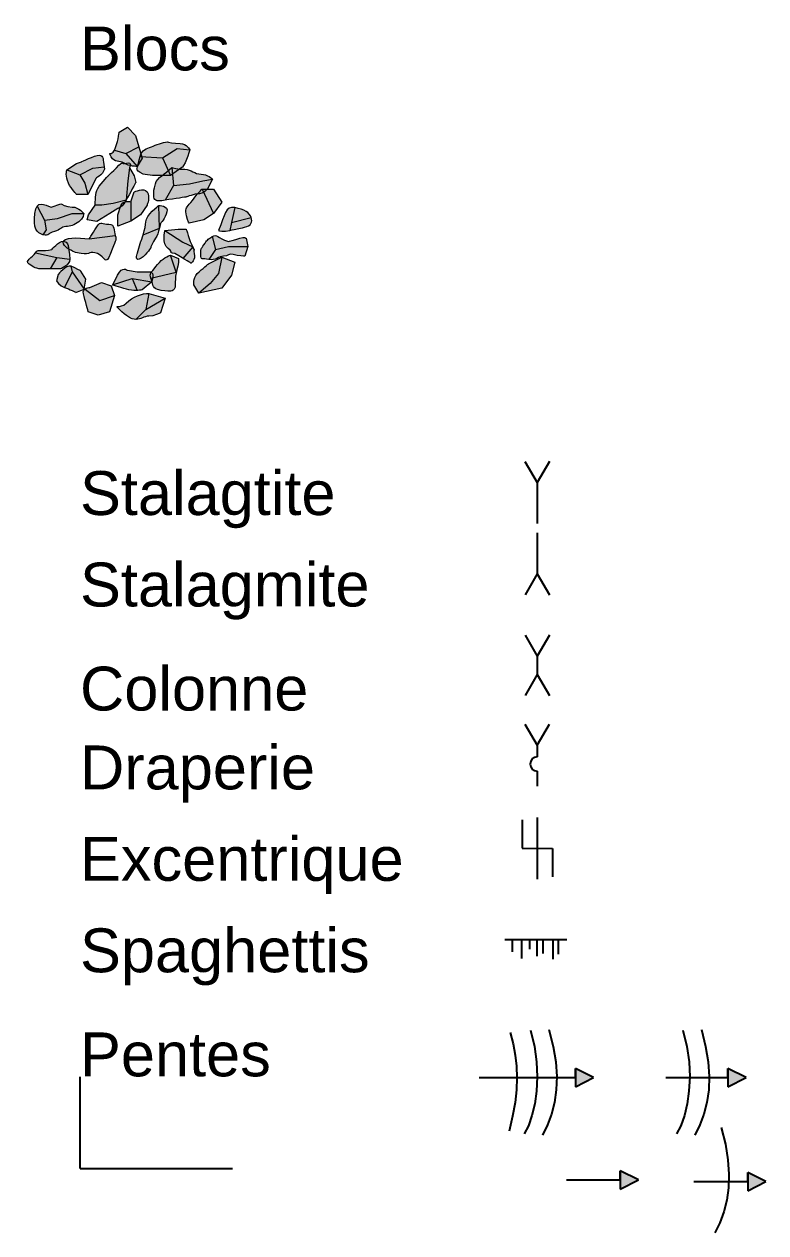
# Model space of a CAD drawing. Header units: metres. Extents: x -231 to 574, y -201 to 398.
# Drawn here: x -54.1 to -5.5, y -27.6 to 51.7 of the extents above; entities that cross this region are included whole.
import ezdxf

# ---------------------------------------------------------------- set-up
doc = ezdxf.new("R2010")
doc.units = ezdxf.units.M
doc.header["$MEASUREMENT"] = 0
for name, color, linetype in [("Blocs - Courant d'air", 204, 'Continuous'), ('Blocs - Echelle', 250, 'Continuous'), ('Blocs - Pentes', 36, 'Continuous'), ('Topo Dessin - Spéléothèmes', 26, 'Continuous')]:
    doc.layers.add(name, color=color, linetype=linetype)

# ---------------------------------------------------------------- blocks, each defined once
blk = doc.blocks.new('*U63')
at = {"layer": 'Topo Dessin - Spéléothèmes'}
for p, q in [((-0.805, 1.381), (0, 0)), ((0.794, 1.381), (0, 0.01)), ((0, 0), (-0.001, -2.682))]:
    blk.add_line(p, q, dxfattribs=at)
blk = doc.blocks.new('*U71')
at = {"layer": 'Topo Dessin - Spéléothèmes'}
for p, q in [((0.001, 2.692), (0, 0)), ((0, 0), (-0.794, -1.371)), ((0, 0), (0.805, -1.371))]:
    blk.add_line(p, q, dxfattribs=at)
blk = doc.blocks.new('*U77')
at = {"layer": 'Topo Dessin - Spéléothèmes'}
for p, q in [((-0.804, 1.976), (0.001, 0.605)), ((0.794, 1.976), (0.001, 0.605)), ((0.001, 0.605), (-0.001, -0.605)), ((-0.001, -0.605), (-0.794, -1.976)), ((-0.001, -0.596), (0.804, -1.976))]:
    blk.add_line(p, q, dxfattribs=at)
blk = doc.blocks.new('*U64')
at = {"layer": 'Topo Dessin - Spéléothèmes'}
for p, q in [((-0.805, 2.147), (0, 0.766)), ((0, 0.766), (0.794, 2.147)), ((0, 0.776), (0, 0)), ((0, -0.937), (-0.001, -1.916))]:
    blk.add_line(p, q, dxfattribs=at)
blk.add_arc((0, -0.469), 0.469, 90, 270, dxfattribs=at)
blk = doc.blocks.new('*U58')
at = {"layer": 'Topo Dessin - Spéléothèmes'}
for p, q in [((-0.999, 1.88), (-0.999, 0.001)), ((0, 2.026), (0, -2.026)), ((-0.999, 0.001), (0.999, -0.001)), ((0.999, -0.001), (0.999, -1.88))]:
    blk.add_line(p, q, dxfattribs=at)
blk = doc.blocks.new('*U59')
at = {"layer": 'Topo Dessin - Spéléothèmes'}
for p, q in [((-2.12, 0.014), (1.946, 0.014)), ((-1.632, -0.794), (-1.632, 0.014)), ((-1.014, -1.224), (-1.014, 0.014)), ((-0.486, -0.623), (-0.486, 0.014)), ((0, -1.069), (0, 0.014)), ((0.397, -0.904), (0.397, 0.014)), ((1.049, -1.268), (1.049, 0.014)), ((1.401, -0.948), (1.401, 0.014))]:
    blk.add_line(p, q, dxfattribs=at)
blk = doc.blocks.new('Pente 003')
at = {"layer": 'Blocs - Pentes'}
h = blk.add_hatch(color=256, dxfattribs=at)
h.dxf.hatch_style = 1
h.paths.add_polyline_path([(2.508, -0.639), (3.699, -0.043), (2.508, 0.552)])
for p, q in [((2.508, -0.043), (2.508, 0.552)), ((2.508, 0.552), (2.508, -0.639)), ((3.699, -0.043), (2.508, 0.552)), ((-3.818, -0.043), (2.508, -0.043)), ((2.508, -0.639), (3.699, -0.043))]:
    blk.add_line(p, q, dxfattribs=at)
for points in [[(-1.768, 2.911), (-1.59, 2.168), (-1.455, 1.438), (-1.37, 0.704), (-1.339, -0.05), (-1.367, -0.837), (-1.458, -1.675), (-1.618, -2.579), (-1.851, -3.564)], [(-0.44, 3.062), (-0.185, 2.007), (-0.043, 0.982), (0, 0), (-0.045, -0.924), (-0.166, -1.774), (-0.35, -2.538), (-0.585, -3.199), (-0.859, -3.743)], [(0.77, 3.107), (1.044, 2.006), (1.21, 0.983), (1.275, 0.032), (1.247, -0.85), (1.132, -1.671), (0.939, -2.434), (0.673, -3.145), (0.343, -3.81)]]:
    blk.add_lwpolyline(points, dxfattribs=at)
blk = doc.blocks.new('Pente 002')
at = {"layer": 'Blocs - Pentes'}
h = blk.add_hatch(color=256, dxfattribs=at)
h.dxf.hatch_style = 1
h.paths.add_polyline_path([(2.508, -0.639), (3.699, -0.043), (2.508, 0.552)])
for p, q in [((2.508, -0.043), (2.508, 0.552)), ((2.508, 0.552), (2.508, -0.639)), ((3.699, -0.043), (2.508, 0.552)), ((-1.569, -0.043), (2.508, -0.043)), ((2.508, -0.639), (3.699, -0.043))]:
    blk.add_line(p, q, dxfattribs=at)
for points in [[(-0.44, 3.062), (-0.185, 2.007), (-0.043, 0.982), (0, 0), (-0.045, -0.924), (-0.166, -1.774), (-0.35, -2.538), (-0.585, -3.199), (-0.859, -3.743)], [(0.77, 3.107), (1.044, 2.006), (1.21, 0.983), (1.275, 0.032), (1.247, -0.85), (1.132, -1.671), (0.939, -2.434), (0.673, -3.145), (0.343, -3.81)]]:
    blk.add_lwpolyline(points, dxfattribs=at)
blk = doc.blocks.new('*U79')
at = {"layer": 'Blocs - Pentes'}
h = blk.add_hatch(color=256, dxfattribs=at)
h.dxf.hatch_style = 1
h.paths.add_polyline_path([(1.248, -0.605), (2.439, -0.009), (1.248, 0.586)])
for p, q in [((1.248, -0.009), (1.248, 0.586)), ((1.248, 0.586), (1.248, -0.605)), ((2.439, -0.009), (1.248, 0.586)), ((-2.28, -0.009), (1.248, -0.009)), ((1.248, -0.605), (2.439, -0.009))]:
    blk.add_line(p, q, dxfattribs=at)
blk.add_lwpolyline([(-0.491, 3.551), (-0.217, 2.45), (-0.05, 1.427), (0.015, 0.477), (-0.013, -0.406), (-0.128, -1.227), (-0.321, -1.99), (-0.587, -2.701), (-0.917, -3.366)], dxfattribs=at)
blk = doc.blocks.new('*U117')
at = {"layer": 'Topo Dessin - Spéléothèmes'}
h = blk.add_hatch(color=255, dxfattribs=at)
h.dxf.hatch_style = 2
edge = h.paths.add_edge_path()
edge.add_spline(control_points=[(0.312, 1.058), (-0.009, 0.95), (-0.33, 0.737), (-0.651, 0.309), (-0.971, -0.119), (-1.078, -0.119), (-0.971, -0.44), (-0.864, -0.761), (-0.864, -1.081), (-0.543, -1.189), (-0.223, -1.295), (0.205, -1.295), (0.205, -1.295), (0.205, -1.295), (0.633, -1.402), (0.633, -0.867), (0.633, -0.333), (0.633, -0.226), (0.74, 0.095), (0.847, 0.416), (0.847, 0.843), (0.847, 0.843), (0.847, 0.843), (0.312, 1.058), (0.312, 1.058)], knot_values=[0, 0, 0, 0, 1, 1, 1, 2, 2, 2, 3, 3, 3, 4, 4, 4, 5, 5, 5, 6, 6, 6, 7, 7, 7, 8, 8, 8, 8], degree=3, periodic=0)
at = {"layer": 'Topo Dessin - Spéléothèmes', "lineweight": 5}
blk.add_lwpolyline([(-0.971, -0.44), (0.693, -0.055), (0.312, 1.058)], dxfattribs=at)
at = {"layer": 'Topo Dessin - Spéléothèmes', "lineweight": 9}
blk.add_open_spline([(0.312, 1.058), (-0.009, 0.95), (-0.33, 0.737), (-0.651, 0.309), (-0.971, -0.119), (-1.078, -0.119), (-0.971, -0.44), (-0.864, -0.761), (-0.864, -1.081), (-0.543, -1.189), (-0.223, -1.295), (0.205, -1.295), (0.205, -1.295), (0.205, -1.295), (0.633, -1.402), (0.633, -0.867), (0.633, -0.333), (0.633, -0.226), (0.74, 0.095), (0.847, 0.416), (0.847, 0.843), (0.847, 0.843), (0.847, 0.843), (0.312, 1.058), (0.312, 1.058)], degree=3, knots=[0, 0, 0, 0, 1, 1, 1, 2, 2, 2, 3, 3, 3, 4, 4, 4, 5, 5, 5, 6, 6, 6, 7, 7, 7, 8, 8, 8, 8], dxfattribs=at)
blk = doc.blocks.new('*U118')
at = {"layer": 'Topo Dessin - Spéléothèmes'}
h = blk.add_hatch(color=255, dxfattribs=at)
h.dxf.hatch_style = 2
edge = h.paths.add_edge_path()
edge.add_spline(control_points=[(-0.642, 0.856), (-0.642, 0.856), (-1.177, 0.856), (-1.07, 0.428), (-0.963, 0), (-0.749, -0.748), (-0.749, -0.748), (-0.749, -0.748), (-0.107, -0.963), (-0.107, -0.963), (-0.107, -0.963), (0.642, -0.748), (0.642, -0.748), (0.642, -0.748), (0.963, 0.321), (0.963, 0.321), (0.963, 0.321), (0.749, 0.963), (0.749, 0.963), (0.749, 0.963), (0.107, 1.177), (0.107, 1.177), (0.107, 1.177), (-0.642, 0.856), (-0.642, 0.856)], knot_values=[0, 0, 0, 0, 1, 1, 1, 2, 2, 2, 3, 3, 3, 4, 4, 4, 5, 5, 5, 6, 6, 6, 7, 7, 7, 8, 8, 8, 8], degree=3, periodic=0)
at = {"layer": 'Topo Dessin - Spéléothèmes', "lineweight": 5}
blk.add_lwpolyline([(-0.963, 0.749), (0, 0), (0.963, 0.321)], dxfattribs=at)
at = {"layer": 'Topo Dessin - Spéléothèmes', "lineweight": 9}
blk.add_open_spline([(-0.642, 0.856), (-0.642, 0.856), (-1.177, 0.856), (-1.07, 0.428), (-0.963, 0), (-0.749, -0.748), (-0.749, -0.748), (-0.749, -0.748), (-0.107, -0.963), (-0.107, -0.963), (-0.107, -0.963), (0.642, -0.748), (0.642, -0.748), (0.642, -0.748), (0.963, 0.321), (0.963, 0.321), (0.963, 0.321), (0.749, 0.963), (0.749, 0.963), (0.749, 0.963), (0.107, 1.177), (0.107, 1.177), (0.107, 1.177), (-0.642, 0.856), (-0.642, 0.856)], degree=3, knots=[0, 0, 0, 0, 1, 1, 1, 2, 2, 2, 3, 3, 3, 4, 4, 4, 5, 5, 5, 6, 6, 6, 7, 7, 7, 8, 8, 8, 8], dxfattribs=at)
blk = doc.blocks.new('*U119')
at = {"layer": 'Topo Dessin - Spéléothèmes'}
h = blk.add_hatch(color=255, dxfattribs=at)
h.dxf.hatch_style = 2
edge = h.paths.add_edge_path()
edge.add_spline(control_points=[(-0.428, 0.749), (-0.855, 0.856), (-1.39, 1.283), (-1.497, 0.321), (-1.604, -0.641), (-1.39, -0.962), (-0.962, -1.069), (-0.535, -1.176), (-0.641, -0.962), (-0.214, -0.855), (0.214, -0.748), (0.214, -0.535), (0.535, -0.535), (0.855, -0.535), (1.07, -0.428), (1.39, -0.214), (1.711, 0), (1.711, 0.321), (1.711, 0.321), (1.711, 0.321), (1.39, 0.749), (0.963, 0.749), (0.535, 0.749), (0.214, 0.963), (0.214, 0.963), (0.214, 0.963), (-0.428, 0.749), (-0.428, 0.749)], knot_values=[0, 0, 0, 0, 1, 1, 1, 2, 2, 2, 3, 3, 3, 4, 4, 4, 5, 5, 5, 6, 6, 6, 7, 7, 7, 8, 8, 8, 9, 9, 9, 9], degree=3, periodic=0)
at = {"layer": 'Topo Dessin - Spéléothèmes', "lineweight": 5}
for points in [[(-1.34, 0.815), (-0.855, -0.107), (0, 0), (0.963, 0.321), (1.711, 0.321)], [(-0.855, -0.107), (-0.749, -0.748), (-0.962, -1.069)]]:
    blk.add_lwpolyline(points, dxfattribs=at)
at = {"layer": 'Topo Dessin - Spéléothèmes', "lineweight": 9}
blk.add_open_spline([(-0.428, 0.749), (-0.855, 0.856), (-1.39, 1.283), (-1.497, 0.321), (-1.604, -0.641), (-1.39, -0.962), (-0.962, -1.069), (-0.535, -1.176), (-0.641, -0.962), (-0.214, -0.855), (0.214, -0.748), (0.214, -0.535), (0.535, -0.535), (0.855, -0.535), (1.07, -0.428), (1.39, -0.214), (1.711, 0), (1.711, 0.321), (1.711, 0.321), (1.711, 0.321), (1.39, 0.749), (0.963, 0.749), (0.535, 0.749), (0.214, 0.963), (0.214, 0.963), (0.214, 0.963), (-0.428, 0.749), (-0.428, 0.749)], degree=3, knots=[0, 0, 0, 0, 1, 1, 1, 2, 2, 2, 3, 3, 3, 4, 4, 4, 5, 5, 5, 6, 6, 6, 7, 7, 7, 8, 8, 8, 9, 9, 9, 9], dxfattribs=at)
blk = doc.blocks.new('block 521')
at = {"layer": 'Topo Dessin - Spéléothèmes'}
h = blk.add_hatch(color=255, dxfattribs=at)
h.dxf.hatch_style = 2
edge = h.paths.add_edge_path()
edge.add_spline(control_points=[(0, 0.321), (-0.749, 0.535), (-0.749, 0.856), (-1.07, 0.642), (-1.39, 0.428), (-1.39, 0.428), (-1.604, 0.107), (-1.818, -0.214), (-1.818, -0.107), (-1.818, -0.535), (-1.818, -0.962), (-1.712, -0.748), (-1.284, -0.855), (-0.856, -0.962), (-0.642, -0.641), (-0.321, -0.641), (0, -0.641), (0, -0.428), (0.32, -0.535), (0.641, -0.641), (1.069, -0.641), (1.069, -0.641), (1.069, -0.641), (1.283, 0), (1.283, 0), (1.283, 0), (1.176, 0.535), (1.176, 0.535), (1.176, 0.535), (1.069, 0.642), (0.748, 0.535), (0.428, 0.428), (0, 0.321), (0, 0.321)], knot_values=[0, 0, 0, 0, 1, 1, 1, 2, 2, 2, 3, 3, 3, 4, 4, 4, 5, 5, 5, 6, 6, 6, 7, 7, 7, 8, 8, 8, 9, 9, 9, 10, 10, 10, 11, 11, 11, 11], degree=3, periodic=0)
at = {"layer": 'Topo Dessin - Spéléothèmes', "lineweight": 5}
for points in [[(-1.07, 0.642), (-0.856, -0.214), (0, 0), (0.748, 0), (1.283, 0)], [(-0.856, -0.214), (-1.284, -0.855)]]:
    blk.add_lwpolyline(points, dxfattribs=at)
at = {"layer": 'Topo Dessin - Spéléothèmes', "lineweight": 9}
blk.add_open_spline([(0, 0.321), (-0.749, 0.535), (-0.749, 0.856), (-1.07, 0.642), (-1.39, 0.428), (-1.39, 0.428), (-1.604, 0.107), (-1.818, -0.214), (-1.818, -0.107), (-1.818, -0.535), (-1.818, -0.962), (-1.712, -0.748), (-1.284, -0.855), (-0.856, -0.962), (-0.642, -0.641), (-0.321, -0.641), (0, -0.641), (0, -0.428), (0.32, -0.535), (0.641, -0.641), (1.069, -0.641), (1.069, -0.641), (1.069, -0.641), (1.283, 0), (1.283, 0), (1.283, 0), (1.176, 0.535), (1.176, 0.535), (1.176, 0.535), (1.069, 0.642), (0.748, 0.535), (0.428, 0.428), (0, 0.321), (0, 0.321)], degree=3, knots=[0, 0, 0, 0, 1, 1, 1, 2, 2, 2, 3, 3, 3, 4, 4, 4, 5, 5, 5, 6, 6, 6, 7, 7, 7, 8, 8, 8, 9, 9, 9, 10, 10, 10, 11, 11, 11, 11], dxfattribs=at)
blk = doc.blocks.new('*U120')
at = {"layer": 'Topo Dessin - Spéléothèmes'}
h = blk.add_hatch(color=255, dxfattribs=at)
h.dxf.hatch_style = 2
edge = h.paths.add_edge_path()
edge.add_spline(control_points=[(-0.107, 1.177), (-0.535, 0.749), (-1.07, 0.535), (-1.177, 0.107), (-1.284, -0.32), (-1.284, -0.321), (-1.284, -0.641), (-1.284, -0.963), (-1.177, -1.069), (-0.535, -0.963), (0.107, -0.856), (0.855, -0.748), (0.855, -0.748), (0.855, -0.748), (1.39, -0.535), (1.711, -0.535), (2.032, -0.535), (2.246, -0.214), (2.246, -0.214), (2.246, -0.214), (2.567, 0.428), (2.567, 0.428), (2.567, 0.428), (2.246, 0.749), (1.818, 0.749), (1.39, 0.749), (1.176, 1.069), (0.748, 1.069), (0.321, 1.069), (-0.107, 1.177), (-0.107, 1.177)], knot_values=[0, 0, 0, 0, 1, 1, 1, 2, 2, 2, 3, 3, 3, 4, 4, 4, 5, 5, 5, 6, 6, 6, 7, 7, 7, 8, 8, 8, 9, 9, 9, 10, 10, 10, 10], degree=3, periodic=0)
at = {"layer": 'Topo Dessin - Spéléothèmes', "lineweight": 5}
for points in [[(-0.107, 1.177), (0, 0), (1.069, 0.107), (1.925, 0.321), (2.567, 0.428)], [(0, 0), (-0.535, -0.963)]]:
    blk.add_lwpolyline(points, dxfattribs=at)
at = {"layer": 'Topo Dessin - Spéléothèmes', "lineweight": 9}
blk.add_open_spline([(-0.107, 1.177), (-0.535, 0.749), (-1.07, 0.535), (-1.177, 0.107), (-1.284, -0.32), (-1.284, -0.321), (-1.284, -0.641), (-1.284, -0.963), (-1.177, -1.069), (-0.535, -0.963), (0.107, -0.856), (0.855, -0.748), (0.855, -0.748), (0.855, -0.748), (1.39, -0.535), (1.711, -0.535), (2.032, -0.535), (2.246, -0.214), (2.246, -0.214), (2.246, -0.214), (2.567, 0.428), (2.567, 0.428), (2.567, 0.428), (2.246, 0.749), (1.818, 0.749), (1.39, 0.749), (1.176, 1.069), (0.748, 1.069), (0.321, 1.069), (-0.107, 1.177), (-0.107, 1.177)], degree=3, knots=[0, 0, 0, 0, 1, 1, 1, 2, 2, 2, 3, 3, 3, 4, 4, 4, 5, 5, 5, 6, 6, 6, 7, 7, 7, 8, 8, 8, 9, 9, 9, 10, 10, 10, 10], dxfattribs=at)
blk = doc.blocks.new('*U121')
at = {"layer": 'Topo Dessin - Spéléothèmes'}
h = blk.add_hatch(color=255, dxfattribs=at)
h.dxf.hatch_style = 2
edge = h.paths.add_edge_path()
edge.add_spline(control_points=[(0.461, 1.379), (0.461, 1.379), (-0.394, 0.736), (-0.394, 0.309), (-0.394, -0.119), (-0.715, -0.974), (-0.715, -0.974), (-0.715, -0.974), (-0.929, -1.723), (-0.929, -1.723), (-0.929, -1.723), (-1.143, -2.258), (-0.822, -2.151), (-0.501, -2.044), (-0.073, -1.402), (-0.073, -1.402), (-0.073, -1.402), (0.034, -1.081), (0.247, -0.76), (0.461, -0.44), (0.568, 0.202), (0.568, 0.202), (0.568, 0.202), (0.889, 0.523), (0.996, 0.951), (1.103, 1.379), (0.461, 1.379), (0.461, 1.379)], knot_values=[0, 0, 0, 0, 1, 1, 1, 2, 2, 2, 3, 3, 3, 4, 4, 4, 5, 5, 5, 6, 6, 6, 7, 7, 7, 8, 8, 8, 9, 9, 9, 9], degree=3, periodic=0)
at = {"layer": 'Topo Dessin - Spéléothèmes', "lineweight": 5}
blk.add_lwpolyline([(-0.574, -0.557), (0.503, -0.102), (0.461, 1.379)], dxfattribs=at)
at = {"layer": 'Topo Dessin - Spéléothèmes', "lineweight": 9}
blk.add_open_spline([(0.461, 1.379), (0.461, 1.379), (-0.394, 0.736), (-0.394, 0.309), (-0.394, -0.119), (-0.715, -0.974), (-0.715, -0.974), (-0.715, -0.974), (-0.929, -1.723), (-0.929, -1.723), (-0.929, -1.723), (-1.143, -2.258), (-0.822, -2.151), (-0.501, -2.044), (-0.073, -1.402), (-0.073, -1.402), (-0.073, -1.402), (0.034, -1.081), (0.247, -0.76), (0.461, -0.44), (0.568, 0.202), (0.568, 0.202), (0.568, 0.202), (0.889, 0.523), (0.996, 0.951), (1.103, 1.379), (0.461, 1.379), (0.461, 1.379)], degree=3, knots=[0, 0, 0, 0, 1, 1, 1, 2, 2, 2, 3, 3, 3, 4, 4, 4, 5, 5, 5, 6, 6, 6, 7, 7, 7, 8, 8, 8, 9, 9, 9, 9], dxfattribs=at)
blk = doc.blocks.new('*U122')
at = {"layer": 'Topo Dessin - Spéléothèmes'}
h = blk.add_hatch(color=255, dxfattribs=at)
h.dxf.hatch_style = 2
edge = h.paths.add_edge_path()
edge.add_spline(control_points=[(-0.951, 0.962), (-0.951, 0.962), (-1.165, 0.107), (-0.737, -0.214), (-0.31, -0.536), (-0.807, -0.459), (-0.31, -0.536), (0.439, -0.963), (0.76, -1.177), (0.76, -1.177), (0.76, -1.177), (1.081, -0.963), (0.974, -0.536), (0.867, -0.108), (1.081, -0.536), (0.867, -0.108), (0.653, 0.32), (0.439, 1.069), (0.439, 1.069), (0.439, 1.069), (-0.095, 1.069), (-0.095, 1.069), (-0.095, 1.069), (-0.951, 0.962), (-0.951, 0.962)], knot_values=[0, 0, 0, 0, 1, 1, 1, 2, 2, 2, 3, 3, 3, 4, 4, 4, 5, 5, 5, 6, 6, 6, 7, 7, 7, 8, 8, 8, 8], degree=3, periodic=0)
at = {"layer": 'Topo Dessin - Spéléothèmes', "lineweight": 5}
for points in [[(-0.951, 0.962), (0.225, 0.213), (0.867, -0.108)], [(0.867, -0.108), (0.225, -0.856)]]:
    blk.add_lwpolyline(points, dxfattribs=at)
at = {"layer": 'Topo Dessin - Spéléothèmes', "lineweight": 9}
blk.add_open_spline([(-0.951, 0.962), (-0.951, 0.962), (-1.165, 0.107), (-0.737, -0.214), (-0.31, -0.536), (-0.807, -0.459), (-0.31, -0.536), (0.439, -0.963), (0.76, -1.177), (0.76, -1.177), (0.76, -1.177), (1.081, -0.963), (0.974, -0.536), (0.867, -0.108), (1.081, -0.536), (0.867, -0.108), (0.653, 0.32), (0.439, 1.069), (0.439, 1.069), (0.439, 1.069), (-0.095, 1.069), (-0.095, 1.069), (-0.095, 1.069), (-0.951, 0.962), (-0.951, 0.962)], degree=3, knots=[0, 0, 0, 0, 1, 1, 1, 2, 2, 2, 3, 3, 3, 4, 4, 4, 5, 5, 5, 6, 6, 6, 7, 7, 7, 8, 8, 8, 8], dxfattribs=at)
blk = doc.blocks.new('*U123')
at = {"layer": 'Topo Dessin - Spéléothèmes'}
h = blk.add_hatch(color=255, dxfattribs=at)
h.dxf.hatch_style = 2
edge = h.paths.add_edge_path()
edge.add_spline(control_points=[(-0.348, 1.04), (-0.348, 1.04), (-0.989, 0.398), (-1.096, 0.077), (-1.203, -0.243), (-1.203, -0.885), (-1.203, -0.885), (-1.203, -0.885), (-1.631, -1.527), (-1.631, -1.527), (-1.631, -1.527), (-1.738, -1.848), (-1.738, -1.848), (-1.738, -1.848), (-1.096, -1.955), (-1.096, -1.955), (-1.096, -1.955), (-0.241, -1.42), (-0.241, -1.42), (-0.241, -1.42), (0.294, -1.099), (0.294, -1.099), (0.294, -1.099), (0.615, -0.992), (0.829, -0.564), (1.043, -0.136), (1.471, 0.612), (1.471, 0.612), (1.471, 0.612), (1.364, 1.04), (1.364, 1.04), (1.364, 1.04), (1.043, 1.574), (1.043, 1.574), (1.043, 1.574), (1.278, 1.98), (0.85, 1.873), (0.422, 1.766), (0.722, 2.109), (0.187, 1.574), (-0.348, 1.04), (-0.348, 1.04), (-0.348, 1.04)], knot_values=[0, 0, 0, 0, 1, 1, 1, 2, 2, 2, 3, 3, 3, 4, 4, 4, 5, 5, 5, 6, 6, 6, 7, 7, 7, 8, 8, 8, 9, 9, 9, 10, 10, 10, 11, 11, 11, 12, 12, 12, 13, 13, 13, 14, 14, 14, 14], degree=3, periodic=0)
at = {"layer": 'Topo Dessin - Spéléothèmes', "lineweight": 5}
blk.add_lwpolyline([(1.043, 1.574), (0.936, 0.719), (0.829, -0.564), (-0.027, -0.778), (-0.775, -0.885), (-1.203, -0.885)], dxfattribs=at)
at = {"layer": 'Topo Dessin - Spéléothèmes', "lineweight": 9}
blk.add_open_spline([(-0.348, 1.04), (-0.348, 1.04), (-0.989, 0.398), (-1.096, 0.077), (-1.203, -0.243), (-1.203, -0.885), (-1.203, -0.885), (-1.203, -0.885), (-1.631, -1.527), (-1.631, -1.527), (-1.631, -1.527), (-1.738, -1.848), (-1.738, -1.848), (-1.738, -1.848), (-1.096, -1.955), (-1.096, -1.955), (-1.096, -1.955), (-0.241, -1.42), (-0.241, -1.42), (-0.241, -1.42), (0.294, -1.099), (0.294, -1.099), (0.294, -1.099), (0.615, -0.992), (0.829, -0.564), (1.043, -0.136), (1.471, 0.612), (1.471, 0.612), (1.471, 0.612), (1.364, 1.04), (1.364, 1.04), (1.364, 1.04), (1.043, 1.574), (1.043, 1.574), (1.043, 1.574), (1.278, 1.98), (0.85, 1.873), (0.422, 1.766), (0.722, 2.109), (0.187, 1.574), (-0.348, 1.04), (-0.348, 1.04), (-0.348, 1.04)], degree=3, knots=[0, 0, 0, 0, 1, 1, 1, 2, 2, 2, 3, 3, 3, 4, 4, 4, 5, 5, 5, 6, 6, 6, 7, 7, 7, 8, 8, 8, 9, 9, 9, 10, 10, 10, 11, 11, 11, 12, 12, 12, 13, 13, 13, 14, 14, 14, 14], dxfattribs=at)
blk = doc.blocks.new('*U124')
at = {"layer": 'Topo Dessin - Spéléothèmes'}
h = blk.add_hatch(color=255, dxfattribs=at)
h.dxf.hatch_style = 2
edge = h.paths.add_edge_path()
edge.add_spline(control_points=[(-0.214, 0.748), (-0.214, 0.748), (-0.856, 0.32), (-0.856, 0.32), (-0.856, 0.32), (-0.963, -0.107), (-0.749, -0.535), (-0.535, -0.963), (-0.214, -1.284), (-0.214, -1.284), (-0.214, -1.284), (0.535, -1.284), (0.535, -1.284), (0.535, -1.284), (1.069, -0.214), (1.069, -0.214), (1.069, -0.214), (1.711, 0.107), (1.604, 0.535), (1.497, 0.963), (1.604, 1.283), (1.284, 1.283), (0.963, 1.283), (0.107, 0.856), (0.107, 0.856), (0.107, 0.856), (-0.214, 0.748), (-0.214, 0.748)], knot_values=[0, 0, 0, 0, 1, 1, 1, 2, 2, 2, 3, 3, 3, 4, 4, 4, 5, 5, 5, 6, 6, 6, 7, 7, 7, 8, 8, 8, 9, 9, 9, 9], degree=3, periodic=0)
at = {"layer": 'Topo Dessin - Spéléothèmes', "lineweight": 5}
for points in [[(-0.856, 0.32), (0, 0), (0.855, 0.428), (1.604, 0.535)], [(0, 0), (0.321, -0.535), (0.535, -1.284)]]:
    blk.add_lwpolyline(points, dxfattribs=at)
at = {"layer": 'Topo Dessin - Spéléothèmes', "lineweight": 9}
blk.add_open_spline([(-0.214, 0.748), (-0.214, 0.748), (-0.856, 0.32), (-0.856, 0.32), (-0.856, 0.32), (-0.963, -0.107), (-0.749, -0.535), (-0.535, -0.963), (-0.214, -1.284), (-0.214, -1.284), (-0.214, -1.284), (0.535, -1.284), (0.535, -1.284), (0.535, -1.284), (1.069, -0.214), (1.069, -0.214), (1.069, -0.214), (1.711, 0.107), (1.604, 0.535), (1.497, 0.963), (1.604, 1.283), (1.284, 1.283), (0.963, 1.283), (0.107, 0.856), (0.107, 0.856), (0.107, 0.856), (-0.214, 0.748), (-0.214, 0.748)], degree=3, knots=[0, 0, 0, 0, 1, 1, 1, 2, 2, 2, 3, 3, 3, 4, 4, 4, 5, 5, 5, 6, 6, 6, 7, 7, 7, 8, 8, 8, 9, 9, 9, 9], dxfattribs=at)
blk = doc.blocks.new('*U125')
at = {"layer": 'Topo Dessin - Spéléothèmes'}
h = blk.add_hatch(color=255, dxfattribs=at)
h.dxf.hatch_style = 2
edge = h.paths.add_edge_path()
edge.add_spline(control_points=[(-0.299, 0.798), (-0.299, 0.798), (-0.726, 0.477), (-1.047, 0.156), (-1.368, -0.165), (-1.261, -0.592), (-1.261, -0.592), (-1.261, -0.592), (-0.941, -1.128), (-0.941, -1.128), (-0.941, -1.128), (0.557, -0.807), (0.557, -0.807), (0.557, -0.807), (1.199, 0.049), (1.199, 0.049), (1.199, 0.049), (1.412, 0.905), (1.412, 0.905), (1.412, 0.905), (0.557, 1.225), (0.557, 1.225), (0.557, 1.225), (-0.299, 0.798), (-0.299, 0.798)], knot_values=[0, 0, 0, 0, 1, 1, 1, 2, 2, 2, 3, 3, 3, 4, 4, 4, 5, 5, 5, 6, 6, 6, 7, 7, 7, 8, 8, 8, 8], degree=3, periodic=0)
at = {"layer": 'Topo Dessin - Spéléothèmes', "lineweight": 5}
blk.add_lwpolyline([(0.557, 1.225), (0.343, 0.156), (-0.192, -0.485), (-0.941, -1.128)], dxfattribs=at)
at = {"layer": 'Topo Dessin - Spéléothèmes', "lineweight": 9}
blk.add_open_spline([(-0.299, 0.798), (-0.299, 0.798), (-0.726, 0.477), (-1.047, 0.156), (-1.368, -0.165), (-1.261, -0.592), (-1.261, -0.592), (-1.261, -0.592), (-0.941, -1.128), (-0.941, -1.128), (-0.941, -1.128), (0.557, -0.807), (0.557, -0.807), (0.557, -0.807), (1.199, 0.049), (1.199, 0.049), (1.199, 0.049), (1.412, 0.905), (1.412, 0.905), (1.412, 0.905), (0.557, 1.225), (0.557, 1.225), (0.557, 1.225), (-0.299, 0.798), (-0.299, 0.798)], degree=3, knots=[0, 0, 0, 0, 1, 1, 1, 2, 2, 2, 3, 3, 3, 4, 4, 4, 5, 5, 5, 6, 6, 6, 7, 7, 7, 8, 8, 8, 8], dxfattribs=at)
blk = doc.blocks.new('*U126')
at = {"layer": 'Topo Dessin - Spéléothèmes'}
h = blk.add_hatch(color=255, dxfattribs=at)
h.dxf.hatch_style = 2
edge = h.paths.add_edge_path()
edge.add_spline(control_points=[(-0.122, 1.181), (-0.122, 1.181), (-0.443, 0.859), (-0.763, 0.432), (-1.084, 0.004), (-1.191, 0.004), (-1.191, -0.317), (-1.191, -0.637), (-0.978, -1.065), (-0.978, -1.065), (-0.978, -1.065), (-0.015, -0.851), (-0.015, -0.851), (-0.015, -0.851), (0.627, -0.424), (0.627, -0.424), (0.627, -0.424), (1.161, 0.325), (1.161, 0.325), (1.161, 0.325), (0.627, 1.181), (0.627, 1.181), (0.627, 1.181), (-0.122, 1.181), (-0.122, 1.181)], knot_values=[0, 0, 0, 0, 1, 1, 1, 2, 2, 2, 3, 3, 3, 4, 4, 4, 5, 5, 5, 6, 6, 6, 7, 7, 7, 8, 8, 8, 8], degree=3, periodic=0)
at = {"layer": 'Topo Dessin - Spéléothèmes', "lineweight": 5}
blk.add_lwpolyline([(-0.122, 1.181), (0.627, -0.424)], dxfattribs=at)
at = {"layer": 'Topo Dessin - Spéléothèmes', "lineweight": 9}
blk.add_open_spline([(-0.122, 1.181), (-0.122, 1.181), (-0.443, 0.859), (-0.763, 0.432), (-1.084, 0.004), (-1.191, 0.004), (-1.191, -0.317), (-1.191, -0.637), (-0.978, -1.065), (-0.978, -1.065), (-0.978, -1.065), (-0.015, -0.851), (-0.015, -0.851), (-0.015, -0.851), (0.627, -0.424), (0.627, -0.424), (0.627, -0.424), (1.161, 0.325), (1.161, 0.325), (1.161, 0.325), (0.627, 1.181), (0.627, 1.181), (0.627, 1.181), (-0.122, 1.181), (-0.122, 1.181)], degree=3, knots=[0, 0, 0, 0, 1, 1, 1, 2, 2, 2, 3, 3, 3, 4, 4, 4, 5, 5, 5, 6, 6, 6, 7, 7, 7, 8, 8, 8, 8], dxfattribs=at)
blk = doc.blocks.new('*U109')
at = {"layer": 'Topo Dessin - Spéléothèmes'}
h = blk.add_hatch(color=255, dxfattribs=at)
h.dxf.hatch_style = 2
edge = h.paths.add_edge_path()
edge.add_spline(control_points=[(0.214, 1.069), (-0.214, 1.069), (-0.856, 0.856), (-1.284, 0.428), (-1.712, 0), (-2.139, 0.427), (-1.712, 0), (-1.284, -0.428), (-0.963, -0.641), (-0.642, -0.641), (-0.321, -0.641), (-0.107, -0.428), (0.214, -0.428), (0.535, -0.428), (0.962, -0.214), (0.962, -0.214), (0.962, -0.214), (1.283, 0.748), (1.283, 0.748), (1.283, 0.748), (0.214, 1.069), (0.214, 1.069)], knot_values=[0, 0, 0, 0, 1, 1, 1, 2, 2, 2, 3, 3, 3, 4, 4, 4, 5, 5, 5, 6, 6, 6, 7, 7, 7, 7], degree=3, periodic=0)
at = {"layer": 'Topo Dessin - Spéléothèmes', "lineweight": 5}
for points in [[(0.214, 1.069), (0, 0), (-0.642, -0.641)], [(0, 0), (1.283, 0.748)]]:
    blk.add_lwpolyline(points, dxfattribs=at)
at = {"layer": 'Topo Dessin - Spéléothèmes', "color": 0, "lineweight": 5}
blk.add_lwpolyline([(0, 0), (0, 0)], dxfattribs=at)
at = {"layer": 'Topo Dessin - Spéléothèmes', "lineweight": 9}
blk.add_open_spline([(0.214, 1.069), (-0.214, 1.069), (-0.856, 0.856), (-1.284, 0.428), (-1.712, 0), (-2.139, 0.427), (-1.712, 0), (-1.284, -0.428), (-0.963, -0.641), (-0.642, -0.641), (-0.321, -0.641), (-0.107, -0.428), (0.214, -0.428), (0.535, -0.428), (0.962, -0.214), (0.962, -0.214), (0.962, -0.214), (1.283, 0.748), (1.283, 0.748), (1.283, 0.748), (0.214, 1.069), (0.214, 1.069)], degree=3, knots=[0, 0, 0, 0, 1, 1, 1, 2, 2, 2, 3, 3, 3, 4, 4, 4, 5, 5, 5, 6, 6, 6, 7, 7, 7, 7], dxfattribs=at)
blk = doc.blocks.new('*U110')
at = {"layer": 'Topo Dessin - Spéléothèmes'}
h = blk.add_hatch(color=255, dxfattribs=at)
h.dxf.hatch_style = 2
edge = h.paths.add_edge_path()
edge.add_spline(control_points=[(-0.321, 0.535), (-0.321, 0.535), (-0.641, 0.856), (-0.963, 0.214), (-1.284, -0.428), (-1.284, -0.428), (-1.284, -0.428), (-1.284, -0.428), (-0.641, -0.641), (-0.214, -0.748), (0.214, -0.855), (0.641, -0.748), (0.641, -0.748), (0.641, -0.748), (1.283, -0.214), (1.283, -0.214), (1.283, -0.214), (1.497, 0.428), (1.176, 0.428), (0.856, 0.428), (0.321, 0.428), (0.321, 0.428), (0.321, 0.428), (-0.321, 0.535), (-0.321, 0.535)], knot_values=[0, 0, 0, 0, 1, 1, 1, 2, 2, 2, 3, 3, 3, 4, 4, 4, 5, 5, 5, 6, 6, 6, 7, 7, 7, 8, 8, 8, 8], degree=3, periodic=0)
at = {"layer": 'Topo Dessin - Spéléothèmes', "lineweight": 5}
for points in [[(-1.284, -0.428), (0, 0), (1.283, -0.214)], [(0, 0), (0.323, -0.792)]]:
    blk.add_lwpolyline(points, dxfattribs=at)
at = {"layer": 'Topo Dessin - Spéléothèmes', "lineweight": 9}
blk.add_open_spline([(-0.321, 0.535), (-0.321, 0.535), (-0.641, 0.856), (-0.963, 0.214), (-1.284, -0.428), (-1.284, -0.428), (-1.284, -0.428), (-1.284, -0.428), (-0.641, -0.641), (-0.214, -0.748), (0.214, -0.855), (0.641, -0.748), (0.641, -0.748), (0.641, -0.748), (1.283, -0.214), (1.283, -0.214), (1.283, -0.214), (1.497, 0.428), (1.176, 0.428), (0.856, 0.428), (0.321, 0.428), (0.321, 0.428), (0.321, 0.428), (-0.321, 0.535), (-0.321, 0.535)], degree=3, knots=[0, 0, 0, 0, 1, 1, 1, 2, 2, 2, 3, 3, 3, 4, 4, 4, 5, 5, 5, 6, 6, 6, 7, 7, 7, 8, 8, 8, 8], dxfattribs=at)
blk = doc.blocks.new('*U111')
at = {"layer": 'Topo Dessin - Spéléothèmes'}
h = blk.add_hatch(color=255, dxfattribs=at)
h.dxf.hatch_style = 2
edge = h.paths.add_edge_path()
edge.add_spline(control_points=[(-0.765, 0.294), (-1.514, 0.401), (-2.476, 0.401), (-2.476, 0.08), (-2.476, -0.241), (-1.941, -0.455), (-1.941, -0.455), (-1.941, -0.455), (-1.942, -0.562), (-1.3, -0.669), (-0.658, -0.775), (-0.765, -0.455), (-0.23, -0.669), (0.304, -0.883), (0.304, -1.524), (0.625, -0.669), (0.946, 0.186), (1.053, 0.187), (0.946, 0.508), (0.839, 0.829), (0.946, 1.257), (0.518, 1.257), (0.091, 1.257), (-0.016, 1.47), (-0.23, 1.149), (-0.444, 0.829), (-0.765, 0.294), (-0.765, 0.294)], knot_values=[0, 0, 0, 0, 1, 1, 1, 2, 2, 2, 3, 3, 3, 4, 4, 4, 5, 5, 5, 6, 6, 6, 7, 7, 7, 8, 8, 8, 9, 9, 9, 9], degree=3, periodic=0)
at = {"layer": 'Topo Dessin - Spéléothèmes', "lineweight": 5}
blk.add_lwpolyline([(-0.765, 0.294), (0.946, 0.508)], dxfattribs=at)
at = {"layer": 'Topo Dessin - Spéléothèmes', "lineweight": 9}
blk.add_open_spline([(-0.765, 0.294), (-1.514, 0.401), (-2.476, 0.401), (-2.476, 0.08), (-2.476, -0.241), (-1.941, -0.455), (-1.941, -0.455), (-1.941, -0.455), (-1.942, -0.562), (-1.3, -0.669), (-0.658, -0.775), (-0.765, -0.455), (-0.23, -0.669), (0.304, -0.883), (0.304, -1.524), (0.625, -0.669), (0.946, 0.186), (1.053, 0.187), (0.946, 0.508), (0.839, 0.829), (0.946, 1.257), (0.518, 1.257), (0.091, 1.257), (-0.016, 1.47), (-0.23, 1.149), (-0.444, 0.829), (-0.765, 0.294), (-0.765, 0.294)], degree=3, knots=[0, 0, 0, 0, 1, 1, 1, 2, 2, 2, 3, 3, 3, 4, 4, 4, 5, 5, 5, 6, 6, 6, 7, 7, 7, 8, 8, 8, 9, 9, 9, 9], dxfattribs=at)
blk = doc.blocks.new('*U112')
at = {"layer": 'Topo Dessin - Spéléothèmes'}
h = blk.add_hatch(color=255, dxfattribs=at)
h.dxf.hatch_style = 2
edge = h.paths.add_edge_path()
edge.add_spline(control_points=[(-0.428, 1.39), (-0.428, 1.39), (-0.535, 0.641), (-0.749, 0.214), (-0.963, -0.214), (-1.177, 0.214), (-0.963, -0.214), (-0.749, -0.642), (-0.428, -0.428), (-0.107, -0.642), (0.214, -0.856), (0.749, -0.856), (0.749, -0.856), (0.749, -0.856), (1.069, -0.321), (1.069, -0.321), (1.069, -0.321), (0.856, 0.427), (0.856, 0.427), (0.856, 0.427), (0.641, 1.176), (0.641, 1.176), (0.641, 1.176), (0.107, 1.711), (0.107, 1.711), (0.107, 1.711), (-0.428, 1.39), (-0.428, 1.39)], knot_values=[0, 0, 0, 0, 1, 1, 1, 2, 2, 2, 3, 3, 3, 4, 4, 4, 5, 5, 5, 6, 6, 6, 7, 7, 7, 8, 8, 8, 9, 9, 9, 9], degree=3, periodic=0)
at = {"layer": 'Topo Dessin - Spéléothèmes', "lineweight": 5}
for points in [[(-0.749, 0.214), (0, 0), (0.856, 0.427)], [(0, 0), (0.749, -0.856)]]:
    blk.add_lwpolyline(points, dxfattribs=at)
at = {"layer": 'Topo Dessin - Spéléothèmes', "lineweight": 9}
blk.add_open_spline([(-0.428, 1.39), (-0.428, 1.39), (-0.535, 0.641), (-0.749, 0.214), (-0.963, -0.214), (-1.177, 0.214), (-0.963, -0.214), (-0.749, -0.642), (-0.428, -0.428), (-0.107, -0.642), (0.214, -0.856), (0.749, -0.856), (0.749, -0.856), (0.749, -0.856), (1.069, -0.321), (1.069, -0.321), (1.069, -0.321), (0.856, 0.427), (0.856, 0.427), (0.856, 0.427), (0.641, 1.176), (0.641, 1.176), (0.641, 1.176), (0.107, 1.711), (0.107, 1.711), (0.107, 1.711), (-0.428, 1.39), (-0.428, 1.39)], degree=3, knots=[0, 0, 0, 0, 1, 1, 1, 2, 2, 2, 3, 3, 3, 4, 4, 4, 5, 5, 5, 6, 6, 6, 7, 7, 7, 8, 8, 8, 9, 9, 9, 9], dxfattribs=at)
blk = doc.blocks.new('*U113')
at = {"layer": 'Topo Dessin - Spéléothèmes'}
h = blk.add_hatch(color=255, dxfattribs=at)
h.dxf.hatch_style = 2
edge = h.paths.add_edge_path()
edge.add_spline(control_points=[(-0.321, 0.535), (-0.963, 0.321), (-1.177, 0.642), (-1.39, 0.321), (-1.604, 0), (-2.139, -0.214), (-1.818, -0.428), (-1.497, -0.641), (-1.39, -0.749), (-0.856, -0.749), (-0.321, -0.749), (0.214, -0.749), (0.214, -0.749), (0.214, -0.749), (0.855, -0.535), (0.855, -0.107), (0.855, 0.321), (0.749, 0.748), (0.749, 0.748), (0.749, 0.748), (0.749, 1.069), (0.428, 1.069), (0.107, 1.069), (-0.321, 0.535), (-0.321, 0.535)], knot_values=[0, 0, 0, 0, 1, 1, 1, 2, 2, 2, 3, 3, 3, 4, 4, 4, 5, 5, 5, 6, 6, 6, 7, 7, 7, 8, 8, 8, 8], degree=3, periodic=0)
at = {"layer": 'Topo Dessin - Spéléothèmes', "lineweight": 5}
for points in [[(-1.39, 0.321), (0, 0), (0.855, -0.107)], [(0, 0), (-0.428, -0.749)]]:
    blk.add_lwpolyline(points, dxfattribs=at)
at = {"layer": 'Topo Dessin - Spéléothèmes', "lineweight": 9}
blk.add_open_spline([(-0.321, 0.535), (-0.963, 0.321), (-1.177, 0.642), (-1.39, 0.321), (-1.604, 0), (-2.139, -0.214), (-1.818, -0.428), (-1.497, -0.641), (-1.39, -0.749), (-0.856, -0.749), (-0.321, -0.749), (0.214, -0.749), (0.214, -0.749), (0.214, -0.749), (0.855, -0.535), (0.855, -0.107), (0.855, 0.321), (0.749, 0.748), (0.749, 0.748), (0.749, 0.748), (0.749, 1.069), (0.428, 1.069), (0.107, 1.069), (-0.321, 0.535), (-0.321, 0.535)], degree=3, knots=[0, 0, 0, 0, 1, 1, 1, 2, 2, 2, 3, 3, 3, 4, 4, 4, 5, 5, 5, 6, 6, 6, 7, 7, 7, 8, 8, 8, 8], dxfattribs=at)
blk = doc.blocks.new('*U114')
at = {"layer": 'Topo Dessin - Spéléothèmes'}
h = blk.add_hatch(color=255, dxfattribs=at)
h.dxf.hatch_style = 2
edge = h.paths.add_edge_path()
edge.add_spline(control_points=[(-0.372, 0.245), (-0.372, 0.245), (-0.907, 0.352), (-1.014, 0.031), (-1.121, -0.29), (-1.228, -0.611), (-1.228, -0.611), (-1.228, -0.611), (-1.228, -1.359), (-1.228, -1.359), (-1.228, -1.359), (-0.372, -1.039), (-0.372, -1.039), (-0.372, -1.039), (0.27, -0.611), (0.27, -0.611), (0.27, -0.611), (0.697, 0.031), (0.697, 0.031), (0.697, 0.031), (0.911, 0.565), (0.697, 0.886), (0.484, 1.207), (-0.158, 0.886), (-0.158, 0.886), (-0.158, 0.886), (-0.372, 0.245), (-0.372, 0.245)], knot_values=[0, 0, 0, 0, 1, 1, 1, 2, 2, 2, 3, 3, 3, 4, 4, 4, 5, 5, 5, 6, 6, 6, 7, 7, 7, 8, 8, 8, 9, 9, 9, 9], degree=3, periodic=0)
at = {"layer": 'Topo Dessin - Spéléothèmes', "lineweight": 5}
blk.add_lwpolyline([(-0.372, 0.245), (-0.372, -1.039)], dxfattribs=at)
at = {"layer": 'Topo Dessin - Spéléothèmes', "lineweight": 9}
blk.add_open_spline([(-0.372, 0.245), (-0.372, 0.245), (-0.907, 0.352), (-1.014, 0.031), (-1.121, -0.29), (-1.228, -0.611), (-1.228, -0.611), (-1.228, -0.611), (-1.228, -1.359), (-1.228, -1.359), (-1.228, -1.359), (-0.372, -1.039), (-0.372, -1.039), (-0.372, -1.039), (0.27, -0.611), (0.27, -0.611), (0.27, -0.611), (0.697, 0.031), (0.697, 0.031), (0.697, 0.031), (0.911, 0.565), (0.697, 0.886), (0.484, 1.207), (-0.158, 0.886), (-0.158, 0.886), (-0.158, 0.886), (-0.372, 0.245), (-0.372, 0.245)], degree=3, knots=[0, 0, 0, 0, 1, 1, 1, 2, 2, 2, 3, 3, 3, 4, 4, 4, 5, 5, 5, 6, 6, 6, 7, 7, 7, 8, 8, 8, 9, 9, 9, 9], dxfattribs=at)
blk = doc.blocks.new('*U115')
at = {"layer": 'Topo Dessin - Spéléothèmes'}
h = blk.add_hatch(color=255, dxfattribs=at)
h.dxf.hatch_style = 2
edge = h.paths.add_edge_path()
edge.add_spline(control_points=[(-0.928, -0.162), (-0.928, -0.162), (-0.393, 0.479), (-0.073, 0.372), (0.248, 0.266), (0.569, 0.051), (0.569, 0.051), (0.569, 0.051), (0.89, -0.483), (0.89, -0.483), (0.89, -0.483), (0.783, -1.125), (0.783, -1.125), (0.783, -1.125), (0.248, -1.339), (0.248, -1.339), (0.248, -1.339), (-0.179, -1.125), (-0.5, -1.018), (-0.821, -0.911), (-1.035, -0.59), (-1.035, -0.59), (-1.035, -0.59), (-0.928, -0.162), (-0.928, -0.162)], knot_values=[0, 0, 0, 0, 1, 1, 1, 2, 2, 2, 3, 3, 3, 4, 4, 4, 5, 5, 5, 6, 6, 6, 7, 7, 7, 8, 8, 8, 8], degree=3, periodic=0)
at = {"layer": 'Topo Dessin - Spéléothèmes', "lineweight": 5}
for points in [[(0, 0), (-0.5, -1.018)], [(-0.094, 0.378), (0, 0), (0.783, -1.125)]]:
    blk.add_lwpolyline(points, dxfattribs=at)
at = {"layer": 'Topo Dessin - Spéléothèmes', "lineweight": 9}
blk.add_open_spline([(-0.928, -0.162), (-0.928, -0.162), (-0.393, 0.479), (-0.073, 0.372), (0.248, 0.266), (0.569, 0.051), (0.569, 0.051), (0.569, 0.051), (0.89, -0.483), (0.89, -0.483), (0.89, -0.483), (0.783, -1.125), (0.783, -1.125), (0.783, -1.125), (0.248, -1.339), (0.248, -1.339), (0.248, -1.339), (-0.179, -1.125), (-0.5, -1.018), (-0.821, -0.911), (-1.035, -0.59), (-1.035, -0.59), (-1.035, -0.59), (-0.928, -0.162), (-0.928, -0.162)], degree=3, knots=[0, 0, 0, 0, 1, 1, 1, 2, 2, 2, 3, 3, 3, 4, 4, 4, 5, 5, 5, 6, 6, 6, 7, 7, 7, 8, 8, 8, 8], dxfattribs=at)
blk = doc.blocks.new('*U116')
at = {"layer": 'Topo Dessin - Spéléothèmes'}
h = blk.add_hatch(color=255, dxfattribs=at)
h.dxf.hatch_style = 2
edge = h.paths.add_edge_path()
edge.add_spline(control_points=[(8, 26.8), (0, 26.8), (-10.7, 21.4), (-18.7, 18.7), (-26.7, 16.1), (-34.8, 13.4), (-37.4, 2.7), (-40.1, -8), (-42.8, -18.7), (-42.8, -18.7), (-42.8, -18.7), (-40.1, -24.1), (-32.1, -26.7), (-24.1, -29.4), (-8, -29.4), (-8, -29.4), (-8, -29.4), (13.4, -29.4), (13.4, -29.4), (13.4, -29.4), (32.1, -16), (32.1, -16), (32.1, -16), (37.4, -10.7), (40.1, -2.7), (42.8, 5.4), (45.5, 13.4), (45.5, 13.4), (45.5, 13.4), (40.1, 24.1), (29.4, 24.1), (18.7, 24.1), (8, 26.8), (8, 26.8)], knot_values=[0, 0, 0, 0, 1, 1, 1, 2, 2, 2, 3, 3, 3, 4, 4, 4, 5, 5, 5, 6, 6, 6, 7, 7, 7, 8, 8, 8, 9, 9, 9, 10, 10, 10, 11, 11, 11, 11], degree=3, periodic=0)
at = {"layer": 'Topo Dessin - Spéléothèmes', "lineweight": 5}
for points in [[(-37.4, 2.7), (0, 0), (24.1, 16.1), (45.5, 13.4)], [(0, 0), (13.4, -29.4)]]:
    blk.add_lwpolyline(points, dxfattribs=at)
at = {"layer": 'Topo Dessin - Spéléothèmes', "lineweight": 9}
blk.add_open_spline([(8, 26.8), (0, 26.8), (-10.7, 21.4), (-18.7, 18.7), (-26.7, 16.1), (-34.8, 13.4), (-37.4, 2.7), (-40.1, -8), (-42.8, -18.7), (-42.8, -18.7), (-42.8, -18.7), (-40.1, -24.1), (-32.1, -26.7), (-24.1, -29.4), (-8, -29.4), (-8, -29.4), (-8, -29.4), (13.4, -29.4), (13.4, -29.4), (13.4, -29.4), (32.1, -16), (32.1, -16), (32.1, -16), (37.4, -10.7), (40.1, -2.7), (42.8, 5.4), (45.5, 13.4), (45.5, 13.4), (45.5, 13.4), (40.1, 24.1), (29.4, 24.1), (18.7, 24.1), (8, 26.8), (8, 26.8)], degree=3, knots=[0, 0, 0, 0, 1, 1, 1, 2, 2, 2, 3, 3, 3, 4, 4, 4, 5, 5, 5, 6, 6, 6, 7, 7, 7, 8, 8, 8, 9, 9, 9, 10, 10, 10, 11, 11, 11, 11], dxfattribs=at)
blk = doc.blocks.new('block 519')
at = {"layer": 'Topo Dessin - Spéléothèmes'}
h = blk.add_hatch(color=255, dxfattribs=at)
h.dxf.hatch_style = 2
edge = h.paths.add_edge_path()
edge.add_spline(control_points=[(-0.855, -0.535), (-0.428, 0.535), (-0.428, 1.069), (0.214, 0.963), (0.855, 0.855), (1.177, 0.641), (1.283, 0.32), (1.39, 0), (1.283, -0.214), (0.855, -0.321), (0.428, -0.428), (0.321, -0.428), (-0.107, -0.535), (-0.535, -0.642), (-0.855, -0.535), (-0.855, -0.535)], knot_values=[0, 0, 0, 0, 1, 1, 1, 2, 2, 2, 3, 3, 3, 4, 4, 4, 5, 5, 5, 5], degree=3, periodic=0)
at = {"layer": 'Topo Dessin - Spéléothèmes', "lineweight": 5}
for points in [[(0.214, 0.963), (0, 0), (1.283, 0.32)], [(0, 0), (-0.107, -0.535)]]:
    blk.add_lwpolyline(points, dxfattribs=at)
at = {"layer": 'Topo Dessin - Spéléothèmes', "lineweight": 9}
blk.add_open_spline([(-0.855, -0.535), (-0.428, 0.535), (-0.428, 1.069), (0.214, 0.963), (0.855, 0.855), (1.177, 0.641), (1.283, 0.32), (1.39, 0), (1.283, -0.214), (0.855, -0.321), (0.428, -0.428), (0.321, -0.428), (-0.107, -0.535), (-0.535, -0.642), (-0.855, -0.535), (-0.855, -0.535)], degree=3, knots=[0, 0, 0, 0, 1, 1, 1, 2, 2, 2, 3, 3, 3, 4, 4, 4, 5, 5, 5, 5], dxfattribs=at)
blk = doc.blocks.new('*U94')
at = {"layer": 'Topo Dessin - Spéléothèmes'}
for name, p in [('*U112', (-1.049, 4.697)), ('*U124', (-4.067, 3.29)), ('*U123', (-1.854, 2.184)), ('*U120', (2.071, 2.586)), ('*U114', (-0.344, 1.28)), ('*U119', (-5.52, 0.431)), ('*U126', (4.083, 1.179)), ('*U121', (0.658, -0.096)), ('block 519', (5.895, 0.174)), ('*U111', (-2.681, -1.206)), ('*U122', (2.473, -1.334)), ('block 521', (5.683, -1.404)), ('*U113', (-5.577, -2.138)), ('*U117', (1.568, -3.043)), ('*U125', (4.687, -3.344)), ('*U115', (-4.565, -3.082)), ('*U110', (-0.626, -3.507)), ('*U118', (-2.759, -4.952)), ('*U109', (0.259, -5.555))]:
    blk.add_blockref(name, p, dxfattribs=at)
at = {"layer": 'Topo Dessin - Spéléothèmes', "xscale": 0.03937007874015748, "yscale": 0.03937007874015748, "zscale": 0.03937007874015748}
blk.add_blockref('*U116', (1.366, 4.396), dxfattribs=at)
blk = doc.blocks.new('Pente 000')
at = {"layer": 'Blocs - Pentes'}
h = blk.add_hatch(color=256, dxfattribs=at)
h.dxf.hatch_style = 1
h.paths.add_polyline_path([(1.248, -0.605), (2.439, -0.009), (1.248, 0.586)])
for p, q in [((1.248, -0.009), (1.248, 0.586)), ((1.248, 0.586), (1.248, -0.605)), ((2.439, -0.009), (1.248, 0.586)), ((-2.28, -0.009), (1.248, -0.009)), ((1.248, -0.605), (2.439, -0.009))]:
    blk.add_line(p, q, dxfattribs=at)

msp = doc.modelspace()

# ---------------------------------------------------------------- linework, layer by layer
at = {"layer": 'Blocs - Echelle'}
for q in [(-50.458, -17.411), (-40.458, -23.411)]:
    msp.add_line((-50.458, -23.411), q, dxfattribs=at)

# ---------------------------------------------------------------- block references
at = {"layer": "Blocs - Courant d'air", "color": 255}
msp.add_blockref('Pente 000', (-16.256, -24.159), dxfattribs=at)
at = {"layer": 'Blocs - Echelle'}
for name, p in [('*U94', (-46.406, 38.486)), ('*U63', (-20.458, 21.589)), ('*U71', (-20.458, 15.589)), ('*U77', (-20.458, 9.589)), ('*U64', (-20.458, 3.589)), ('*U58', (-20.458, -2.411)), ('*U59', (-20.458, -8.411))]:
    msp.add_blockref(name, p, dxfattribs=at)
at = {"layer": 'Blocs - Pentes'}
for name, p in [('Pente 003', (-20.458, -17.411)), ('Pente 002', (-10.458, -17.411)), ('*U79', (-7.901, -24.272))]:
    msp.add_blockref(name, p, dxfattribs=at)

# ---------------------------------------------------------------- texts
at = {"layer": 'Blocs - Echelle', "char_height": 2.87867, "attachment_point": 7}
for s, insert in [('\\fArial|b0|i0|c0|p34;\\W1;Blocs', (-50.458, 48.589)), ('\\fArial|b0|i0|c0|p34;\\W1;Stalagtite', (-50.458, 18.589)), ('\\fArial|b0|i0|c0|p34;\\W1;Stalagmite', (-50.458, 12.589)), ('\\fArial|b0|i0|c0|p34;\\W1;Colonne', (-50.458, 6.589)), ('\\fArial|b0|i0|c0|p34;\\W1;Draperie', (-50.458, 0.589)), ('\\fArial|b0|i0|c0|p34;\\W1;Excentrique', (-50.458, -5.411)), ('\\fArial|b0|i0|c0|p34;\\W1;Spaghettis', (-50.458, -11.411)), ('{\\fArial|b0|i0|c0|p34;Pentes}', (-50.458, -17.411))]:
    msp.add_mtext(s, dxfattribs=dict(at, insert=insert))

doc.saveas('drawing.dxf')
